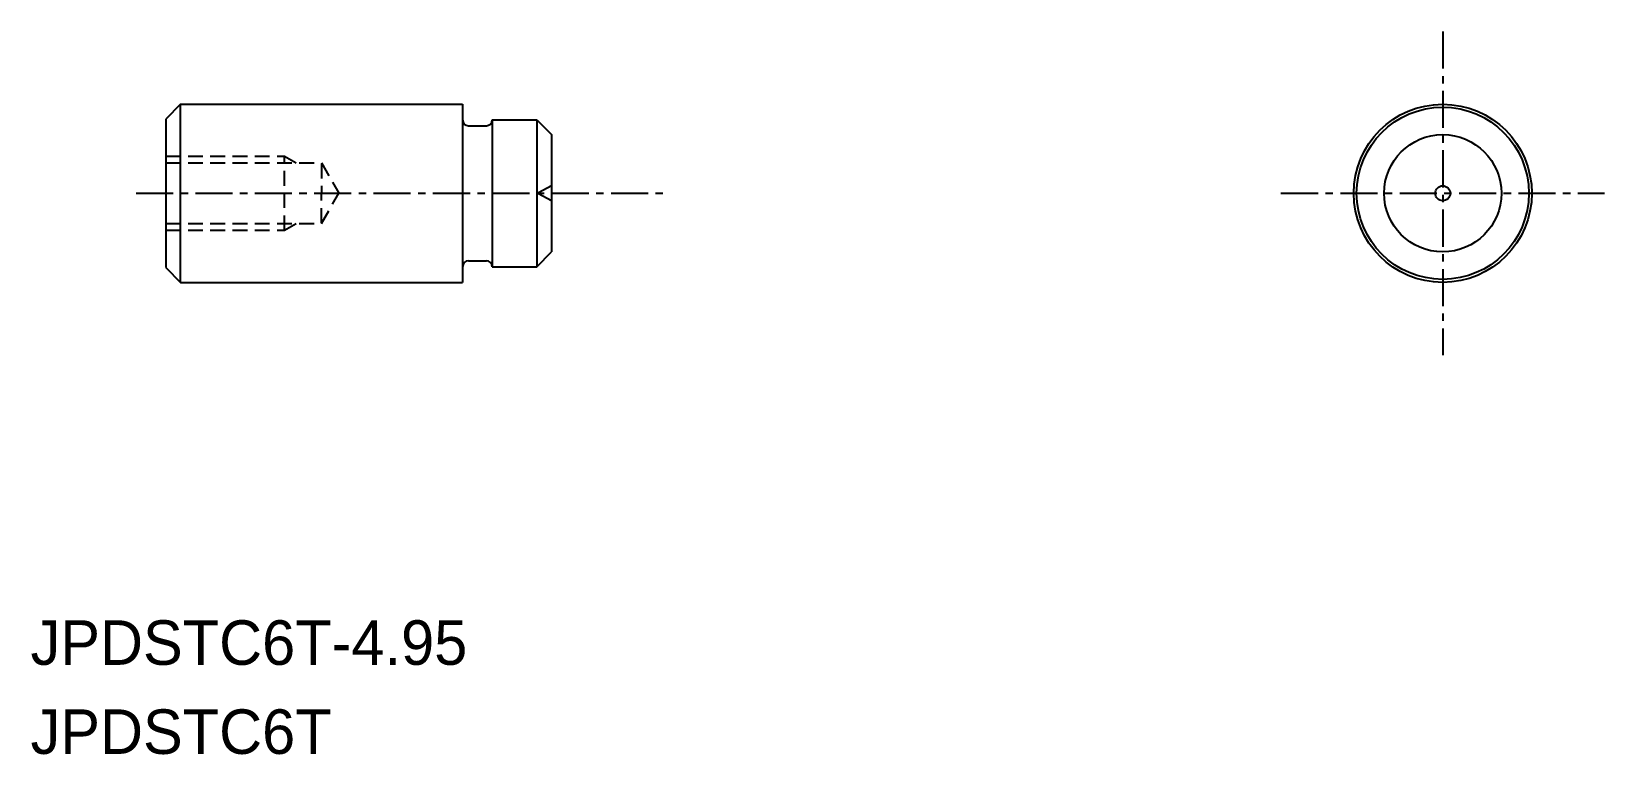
# Model space of a CAD drawing. Extents: x -1566.1 to -1513.1, y -397.6 to -373.2.
import ezdxf

# ---------------------------------------------------------------- set-up
doc = ezdxf.new("R2010")
doc.units = 0
doc.linetypes.add('CENTER', pattern=[2, 1.25, -0.25, 0.25, -0.25])
doc.linetypes.add('DASHED', pattern=[0.75, 0.5, -0.25])
doc.layers.get('0').update_dxf_attribs({"linetype": 'CONTINUOUS'})
doc.layers.add('CENTER', color=1, linetype='CENTER')

msp = doc.modelspace()

# ---------------------------------------------------------------- linework, layer by layer
at = {"color": 7, "linetype": 'CONTINUOUS'}
for p, q in [((-1561.097, -375.698), (-1561.597, -376.198)), ((-1561.097, -375.698), (-1551.597, -375.698)), ((-1561.097, -381.698), (-1561.097, -375.698)), ((-1551.597, -375.698), (-1551.597, -381.698)), ((-1561.597, -376.198), (-1561.597, -381.198)), ((-1550.597, -376.223), (-1550.597, -381.173)), ((-1550.597, -376.223), (-1549.097, -376.223)), ((-1549.097, -376.223), (-1548.597, -376.723)), ((-1551.397, -376.423), (-1550.797, -376.423)), ((-1548.597, -376.723), (-1548.597, -380.673)), ((-1561.597, -377.453), (-1561.597, -379.943)), ((-1551.397, -380.973), (-1550.797, -380.973)), ((-1549.097, -381.173), (-1548.597, -380.673)), ((-1561.597, -381.198), (-1561.097, -381.698)), ((-1550.597, -381.173), (-1549.097, -381.173)), ((-1561.097, -381.698), (-1551.597, -381.698))]:
    msp.add_line(p, q, dxfattribs=at)
at = {"linetype": 'CONTINUOUS'}
msp.add_line((-1549.097, -376.223), (-1549.097, -381.173), dxfattribs=at)
at = {"color": 3, "linetype": 'DASHED'}
for p, q in [((-1561.597, -377.453), (-1557.597, -377.453)), ((-1561.597, -377.677), (-1556.352, -377.677)), ((-1557.597, -379.943), (-1557.597, -377.453)), ((-1557.597, -377.453), (-1557.209, -377.677)), ((-1556.352, -377.677), (-1555.763, -378.698)), ((-1556.352, -377.702), (-1556.352, -378.698)), ((-1556.352, -379.694), (-1556.352, -378.698)), ((-1556.352, -379.718), (-1555.763, -378.698)), ((-1548.597, -378.446), (-1549.079, -378.698)), ((-1548.597, -378.95), (-1549.079, -378.698)), ((-1561.597, -379.718), (-1556.352, -379.718)), ((-1561.597, -379.943), (-1557.597, -379.943)), ((-1557.597, -379.943), (-1557.209, -379.718))]:
    msp.add_line(p, q, dxfattribs=at)
msp.add_circle((-1518.578, -378.698), 3)
at = {"linetype": 'CONTINUOUS'}
for radius in [2.9, 1.975, 0.252]:
    msp.add_circle((-1518.578, -378.698), radius, dxfattribs=at)
at = {"color": 7, "linetype": 'CONTINUOUS'}
for centre, start, end in [((-1551.397, -376.223), 180, 270), ((-1550.797, -376.223), 270, 0), ((-1551.397, -381.173), 90, 180), ((-1550.797, -381.173), 0, 90)]:
    msp.add_arc(centre, 0.2, start, end, dxfattribs=at)
at = {"layer": 'CENTER', "color": 1, "linetype": 'CENTER'}
for p, q in [((-1518.578, -373.248), (-1518.578, -384.148)), ((-1562.597, -378.698), (-1544.597, -378.698)), ((-1524.028, -378.698), (-1513.128, -378.698))]:
    msp.add_line(p, q, dxfattribs=at)

# ---------------------------------------------------------------- texts
for s, p in [('JPDSTC6T-4.95', (-1566.152, -394.58)), ('JPDSTC6T', (-1566.152, -397.58))]:
    msp.add_text(s, height=1.5).set_placement(p)

doc.saveas('drawing.dxf')
